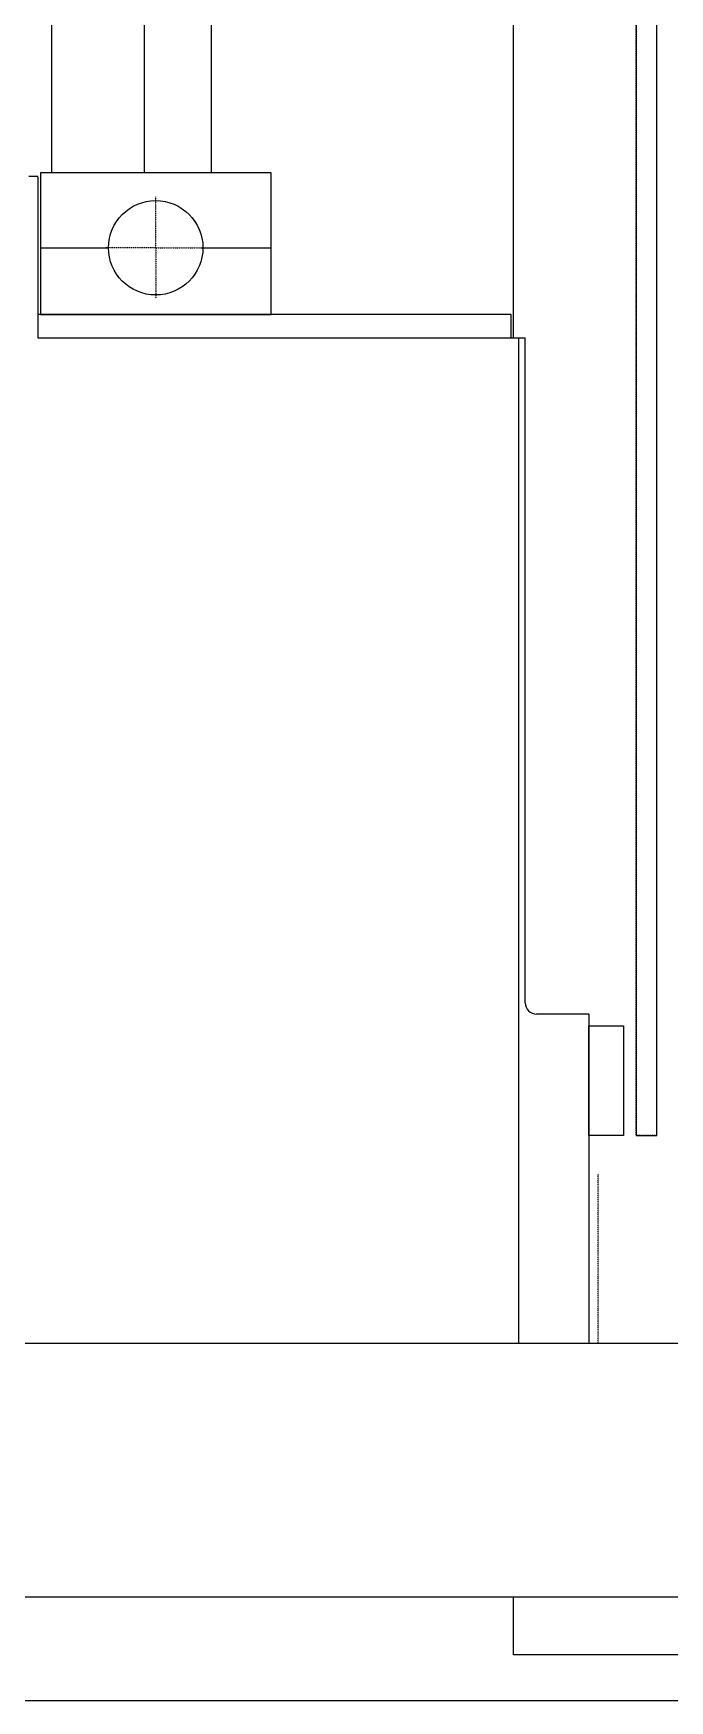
# Model space of a CAD drawing. Extents: x 8 to 3275, y 508 to 2688.
# Drawn here: x 1262 to 1576, y 524 to 1347 of the extents above; entities that cross this region are included whole.
import ezdxf

# ---------------------------------------------------------------- set-up
doc = ezdxf.new("R2010")
doc.units = 0
doc.linetypes.add('DASHED', pattern=[0.019737, 0.013158, -0.006579])
doc.linetypes.add('DOT', pattern=[0.013158, 0, -0.006579, 0, -0.006579])
doc.layers.add('1', color=7, linetype='CONTINUOUS')
doc.layers.add('SEVEN', color=5, linetype='CONTINUOUS')

msp = doc.modelspace()

# ---------------------------------------------------------------- linework, layer by layer
at = {"layer": '1', "color": 7}
for p, q in [((1264.200019, 1276.800019), (1259.700019, 1276.800019)), ((1264.200019, 1276.400019), (1264.200019, 1276.800019)), ((1264.200019, 1276.400019), (1264.200019, 1197.200018)), ((1265.400019, 1278.700019), (1265.400019, 1208.600018)), ((1379.300021, 1278.700019), (1265.400019, 1278.700019)), ((1379.300021, 1208.600018), (1379.300021, 1278.700019)), ((1265.400019, 1241.600019), (1299.000019, 1241.600019)), ((1345.70002, 1241.600019), (1379.300021, 1241.600019)), ((1264.200019, 1208.600018), (1264.200019, 1197.200018)), ((1497.700022, 1208.600018), (1264.200019, 1208.600018)), ((1265.400019, 1208.600018), (1379.300021, 1208.600018)), ((1497.700022, 1197.200018), (1497.700022, 1208.600018)), ((1264.200019, 1197.200018), (1497.700022, 1197.200018)), ((1497.700022, 1197.200018), (1504.500022, 1197.200018)), ((1501.200022, 1197.200018), (1501.200022, 700.70001)), ((1504.500022, 868.800013), (1504.500022, 1197.200018)), ((1535.900023, 863.100013), (1510.200023, 863.100013)), ((1535.900023, 863.100013), (1535.900023, 700.70001)), ((1535.900023, 803.200012), (1535.900023, 857.400013)), ((1535.900023, 857.400013), (1553.000023, 857.400013)), ((1553.000023, 857.400013), (1553.000023, 803.200012)), ((1553.000023, 803.200012), (1535.900023, 803.200012)), ((1559.300023, 803.200012), (1569.500023, 803.200012)), ((785.500012, 700.70001), (1779.600027, 700.70001)), ((785.500012, 575.400009), (1746.000026, 575.400009)), ((1498.800022, 546.900008), (1498.800022, 575.400009)), ((1582.100024, 546.900008), (1498.800022, 546.900008)), ((916.500014, 524.200008), (3274.600049, 524.200008))]:
    msp.add_line(p, q, dxfattribs=at)
at = {"layer": '1', "color": 7, "linetype": 'DASHED'}
for p, q in [((1322.30002, 1265.000019), (1322.30002, 1266.700019)), ((1322.30002, 1241.600019), (1322.30002, 1265.000019)), ((1299.000019, 1241.600019), (1297.400019, 1241.600019)), ((1322.30002, 1241.600019), (1299.000019, 1241.600019)), ((1322.30002, 1241.600019), (1345.70002, 1241.600019)), ((1322.30002, 1241.600019), (1322.30002, 1218.400018)), ((1345.70002, 1241.600019), (1347.50002, 1241.600019)), ((1322.30002, 1218.400018), (1322.30002, 1216.700018)), ((1569.500023, 803.200012), (1559.300023, 803.200012)), ((1540.500023, 700.70001), (1540.500023, 784.300012))]:
    msp.add_line(p, q, dxfattribs=at)
at = {"layer": '1', "color": 7, "linetype": 'DOT'}
msp.add_line((1264.200019, 1197.200018), (1501.200022, 1197.200018), dxfattribs=at)
at = {"layer": '1', "color": 7}
msp.add_circle((1322.30002, 1241.600019), 23.3, dxfattribs=at)
msp.add_arc((1510.200023, 868.800013), 5.6, 180, 270, dxfattribs=at)
at = {"layer": 'SEVEN', "color": 5}
for p, q in [((1349.60002, 2687.90004), (1349.60002, 1278.700019)), ((1498.800022, 1197.200018), (1498.800022, 2687.90004)), ((1271.100019, 1278.700019), (1271.100019, 2618.200039)), ((1316.60002, 2618.200039), (1316.60002, 1278.700019)), ((1559.300023, 2622.500039), (1559.300023, 803.200012)), ((1569.500023, 803.200012), (1569.500023, 2622.500039))]:
    msp.add_line(p, q, dxfattribs=at)
at = {"layer": 'SEVEN', "color": 5, "linetype": 'DASHED'}
msp.add_line((1559.300023, 803.200012), (1559.300023, 2622.500039), dxfattribs=at)

doc.saveas('drawing.dxf')
